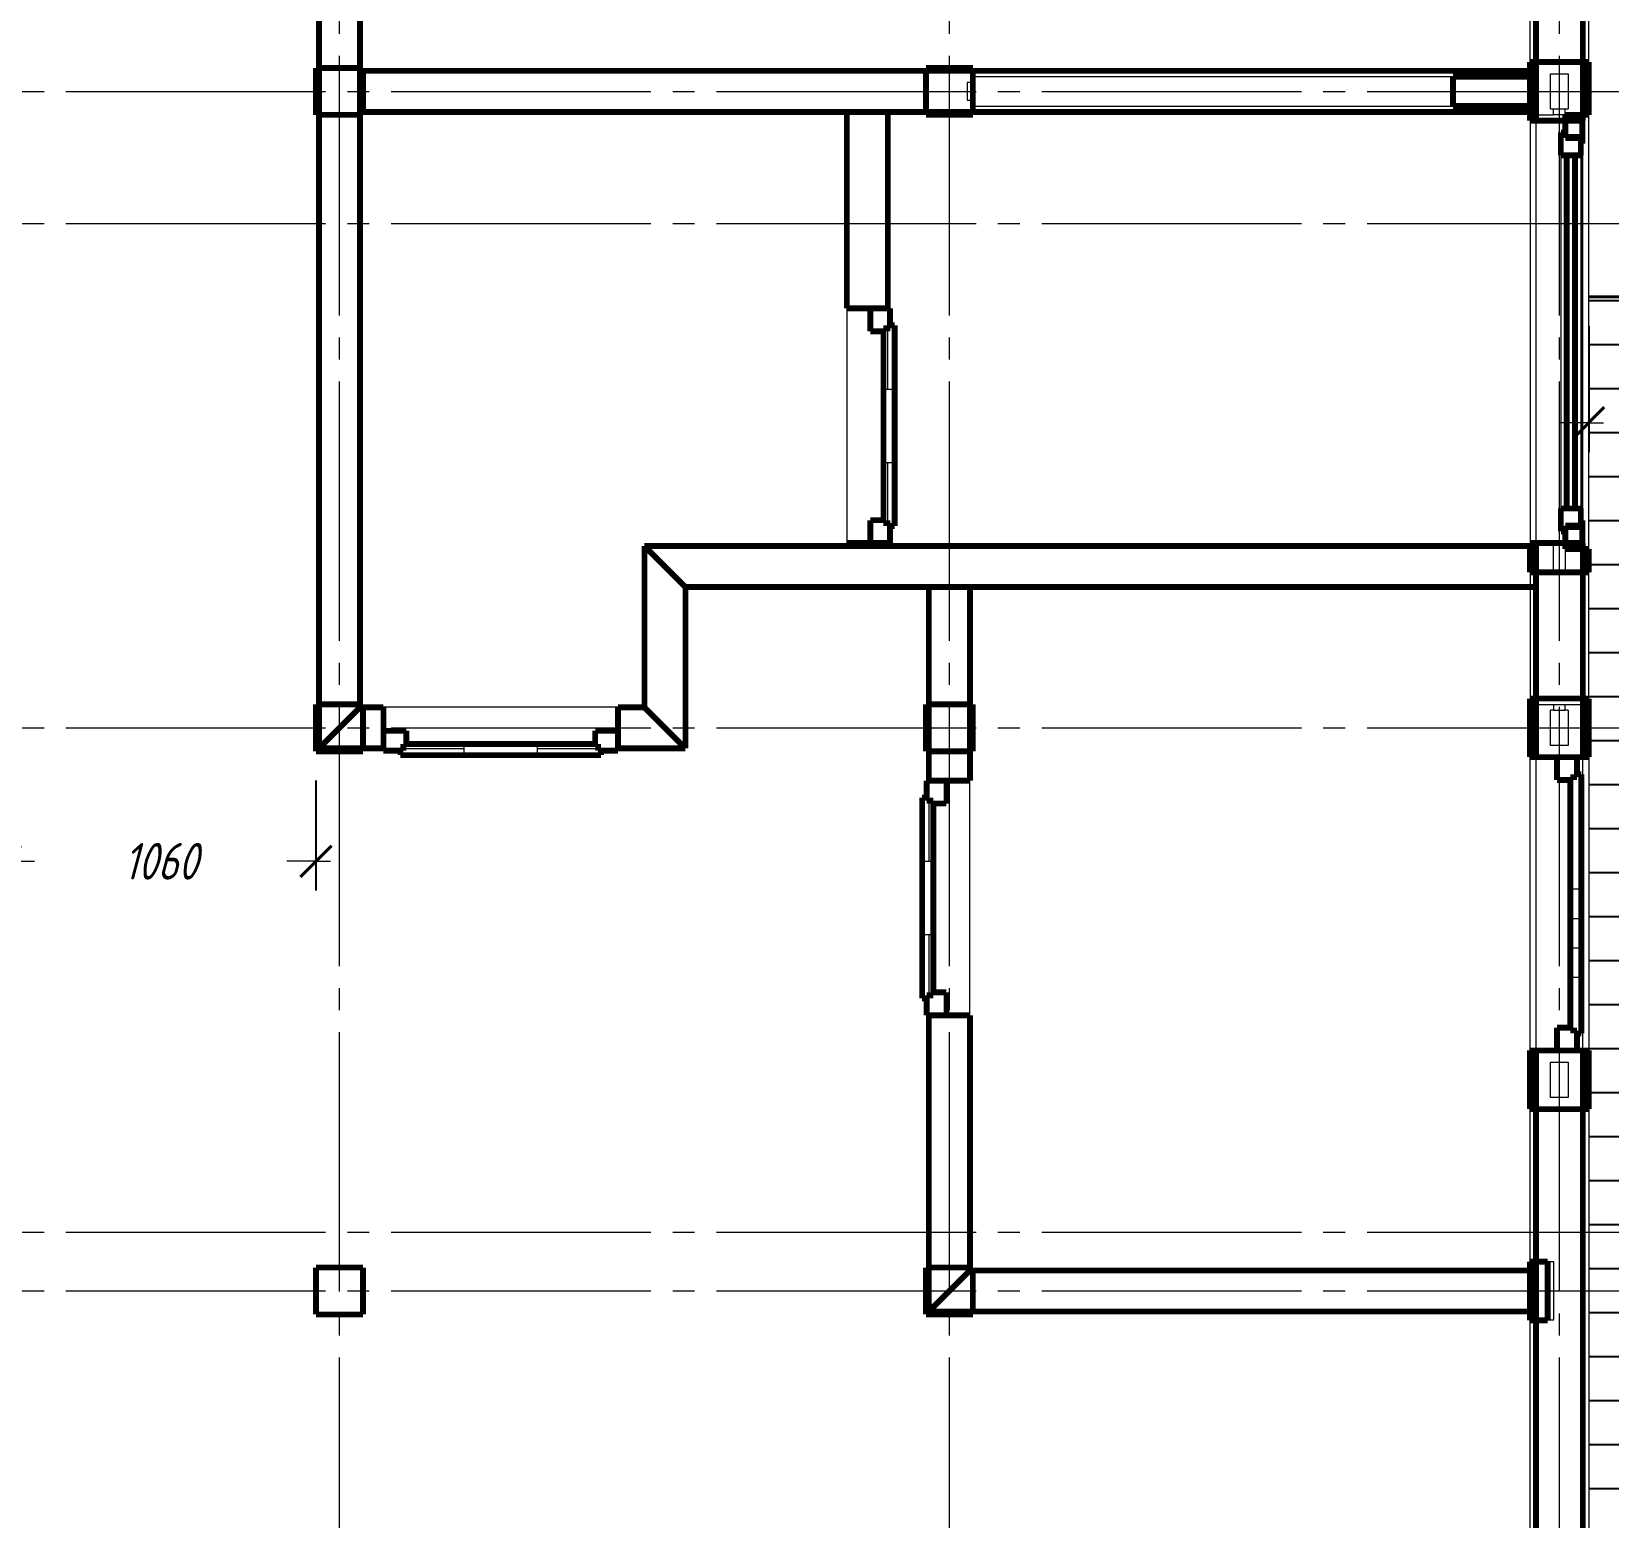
# Model space of a CAD drawing. Header units: millimetres. Extents: x 0 to 6720, y 0 to 297.
# Drawn here: x 1841.3 to 1948.9, y 109 to 210.3 of the extents above; entities that cross this region are included whole.
import ezdxf

# ---------------------------------------------------------------- set-up
doc = ezdxf.new("R2010")
doc.units = ezdxf.units.MM
for name, pattern in [('K5LT32768', [0]), ('K5LT_AXLED', [22.1875, 17.6875, -1.5, 1.5, -1.5]), ('K5LT_BASIC', [0]), ('K5LT_THIN', [0])]:
    doc.linetypes.add(name, pattern=pattern)
doc.layers.add('Системный слой', color=7, linetype='Continuous')
doc.styles.add('KDIMTEXTSTYLE', font='GOST_AU.SHX', dxfattribs={"width": 0.96, "oblique": 15, "height": 5})
doc.dimstyles.new('KDIMSTYLE (0.02)', dxfattribs={"dimtxt": 5, "dimasz": 1, "dimexe": 2, "dimexo": 0, "dimgap": 1, "dimtad": 1, "dimlfac": 50, "dimtxsty": 'KDIMTEXTSTYLE', "dimsah": 1, "dimcen": 0, "dimdle": 1, "dimadec": 0, "dimazin": 0, "dimtfac": 0.667, "dimtmove": 0, "dimatfit": 3, "dimfxl": 0, "dimtvp": 1, "dimtolj": 1, "dimtzin": 0, "dimarcsym": 0})

# ---------------------------------------------------------------- blocks, each defined once
blk = doc.blocks.new('U157')
at = {"layer": 'Системный слой', "color": 30, "linetype": 'K5LT_AXLED', "lineweight": 18}
for p, q in [((1754.907846990182, 124.4626225578945), (1945.507846990182, 124.4626225578945)), ((1945.507846990182, 124.4626225578945), (1985.507846990182, 124.4626225578945))]:
    blk.add_line(p, q, dxfattribs=at)
blk = doc.blocks.new('U158')
at = {"layer": 'Системный слой', "color": 30, "linetype": 'K5LT_AXLED', "lineweight": 18}
for p, q in [((1754.907846990182, 128.4626225578945), (1945.507846990182, 128.4626225578945)), ((1945.507846990182, 128.4626225578945), (1985.507846990182, 128.4626225578945))]:
    blk.add_line(p, q, dxfattribs=at)
blk = doc.blocks.new('U159')
at = {"layer": 'Системный слой', "color": 30, "linetype": 'K5LT_AXLED', "lineweight": 18}
for p, q in [((1754.907846990182, 162.8626225578945), (1945.507846990182, 162.8626225578945)), ((1945.507846990182, 162.8626225578945), (1985.507846990182, 162.8626225578945))]:
    blk.add_line(p, q, dxfattribs=at)
blk = doc.blocks.new('U160')
at = {"layer": 'Системный слой', "color": 30, "linetype": 'K5LT_AXLED', "lineweight": 18}
for p, q in [((1754.907846990182, 197.2626225578945), (1945.507846990182, 197.2626225578945)), ((1945.507846990182, 197.2626225578945), (1985.507846990182, 197.2626225578945))]:
    blk.add_line(p, q, dxfattribs=at)
blk = doc.blocks.new('U161')
at = {"layer": 'Системный слой', "color": 30, "linetype": 'K5LT_AXLED', "lineweight": 18}
for p, q in [((1754.907846990182, 206.2626225578945), (1945.507846990182, 206.2626225578945)), ((1945.507846990182, 206.2626225578945), (1985.507846990182, 206.2626225578945))]:
    blk.add_line(p, q, dxfattribs=at)
blk = doc.blocks.new('U166')
at = {"layer": 'Системный слой', "color": 30, "linetype": 'K5LT_AXLED', "lineweight": 18}
blk.add_line((1862.307846990182, 57.86262255789451), (1862.307846990182, 249.6626225578945), dxfattribs=at)
blk = doc.blocks.new('U167')
at = {"layer": 'Системный слой', "color": 30, "linetype": 'K5LT_AXLED', "lineweight": 18}
blk.add_line((1903.907846990182, 57.86262255789451), (1903.907846990182, 249.6626225578945), dxfattribs=at)
blk = doc.blocks.new('U168')
at = {"layer": 'Системный слой', "color": 30, "linetype": 'K5LT_AXLED', "lineweight": 18}
blk.add_line((1945.507846990182, 57.8626225578945), (1945.507846990182, 249.6626225578945), dxfattribs=at)
blk = doc.blocks.new('U154')
at = {"layer": 'Системный слой'}
for name in ['U166', 'U167', 'U168', 'U161', 'U160', 'U159', 'U158', 'U157']:
    blk.add_blockref(name, (0, 0), dxfattribs=at)
blk = doc.blocks.new('U205')
at = {"layer": 'Системный слой', "color": 7, "linetype": 'K5LT32768', "lineweight": 18}
for p, q in [((1943.507846990182, 208.2626225578944), (1943.507846990182, 247.6626225578944)), ((1947.507846990182, 208.2626225578944), (1947.507846990182, 247.6626225578944)), ((1905.507846990182, 206.8626225578944), (1905.107846990182, 206.8626225578944)), ((1905.107846990182, 206.8626225578944), (1905.107846990182, 205.6626225578944)), ((1938.254508931624, 207.2626225578944), (1905.507846990182, 207.2626225578944)), ((1944.907846990182, 205.0626225578944), (1944.907846990182, 207.4626225578944)), ((1944.907846990182, 207.4626225578944), (1946.107846990182, 207.4626225578944)), ((1946.107846990182, 207.4626225578944), (1946.107846990182, 205.0626225578944)), ((1905.107846990182, 205.6626225578944), (1905.507846990182, 205.6626225578944)), ((1905.507846990182, 205.2626225578944), (1938.254508931624, 205.2626225578944)), ((1943.507846990182, 204.6626225578944), (1943.907846990182, 204.6626225578944)), ((1943.907846990182, 204.6626225578944), (1945.107846990182, 204.6626225578944)), ((1944.907846990182, 205.0626225578944), (1945.107846990182, 205.0626225578944)), ((1945.107846990182, 204.6626225578944), (1945.107846990182, 205.0626225578944)), ((1945.107846990182, 205.0626225578944), (1945.907846990182, 205.0626225578944)), ((1945.907846990182, 204.6626225578944), (1945.107846990182, 204.6626225578944)), ((1945.907846990182, 204.6626225578944), (1945.907846990182, 205.0626225578944)), ((1945.907846990182, 205.0626225578944), (1946.107846990182, 205.0626225578944)), ((1947.507846990182, 192.2626225578944), (1947.507846990182, 204.6626225578944)), ((1943.507846990182, 204.2626225578944), (1943.507846990182, 175.4626225578944)), ((1943.907846990182, 204.2626225578944), (1943.907846990182, 175.4626225578944)), ((1945.907846990182, 203.3126225578944), (1946.967846990182, 203.3126225578944)), ((1946.967846990182, 203.3126225578944), (1946.967846990182, 203.0826225578944)), ((1947.107846990182, 175.4626225578944), (1947.107846990182, 204.2626225578944)), ((1947.067846990182, 177.0226225578944), (1947.067846990182, 202.7026225578944)), ((1945.607846990182, 201.9026225578944), (1945.607846990182, 177.8226225578944)), ((1946.967846990182, 201.9026225578944), (1946.967846990182, 177.8226225578944)), ((1896.907846990182, 191.4626225578944), (1896.907846990182, 175.4626225578944)), ((1899.707846990182, 190.1026225578944), (1899.707846990182, 191.4626225578944)), ((1947.507846990182, 175.0626225578944), (1947.507846990182, 192.2626225578944)), ((1899.707846990182, 185.9626225578944), (1899.707846990182, 190.1026225578944)), ((1899.407846990182, 185.9626225578944), (1899.307846990182, 185.9626225578944)), ((1899.307846990182, 180.9626225578944), (1899.307846990182, 185.9626225578944)), ((1899.407846990182, 185.9626225578944), (1899.707846990182, 185.9626225578944)), ((1899.707846990182, 185.9626225578944), (1900.167846990182, 185.9626225578944)), ((1900.267846990182, 185.9626225578944), (1900.167846990182, 185.9626225578944)), ((1900.267846990182, 180.9626225578944), (1900.267846990182, 185.9626225578944)), ((1899.407846990182, 180.9626225578944), (1899.307846990182, 180.9626225578944)), ((1899.407846990182, 180.9626225578944), (1899.707846990182, 180.9626225578944)), ((1899.707846990182, 180.9626225578944), (1900.167846990182, 180.9626225578944)), ((1899.707846990182, 176.8226225578944), (1899.707846990182, 180.9626225578944)), ((1900.267846990182, 180.9626225578944), (1900.167846990182, 180.9626225578944)), ((1899.707846990182, 175.4626225578944), (1899.707846990182, 176.8226225578944)), ((1945.907846990182, 176.4126225578944), (1946.967846990182, 176.4126225578944)), ((1946.967846990182, 176.4126225578944), (1946.967846990182, 176.6426225578944)), ((1945.107846990182, 173.4626225578944), (1945.107846990182, 175.4626225578944)), ((1945.907846990182, 175.0626225578944), (1945.907866990182, 173.4626225578944)), ((1943.507846990182, 173.4626225578944), (1943.507846990182, 172.4626225578944)), ((1947.507846990182, 164.8626225578944), (1947.507846990182, 173.4626225578944)), ((1943.507846990182, 172.4626225578944), (1943.507846990182, 164.8626225578944)), ((1881.307846990182, 164.2626225578944), (1865.307846990182, 164.2626225578944)), ((1943.507846990182, 164.4626225578944), (1943.907846990182, 164.4626225578944)), ((1943.907846990182, 164.4626225578944), (1945.107846990182, 164.4626225578944)), ((1944.907846990182, 161.6626225578944), (1944.907846990182, 164.0626225578944)), ((1945.107846990182, 164.0626225578944), (1944.907846990182, 164.0626225578944)), ((1945.107846990182, 164.4626225578944), (1945.107846990182, 164.0626225578944)), ((1945.107846990182, 164.4626225578944), (1945.907846990182, 164.4626225578944)), ((1945.107846990182, 164.0626225578944), (1945.907846990182, 164.0626225578944)), ((1945.907846990182, 164.0626225578944), (1945.907846990182, 164.4626225578944)), ((1945.907846990182, 164.4626225578944), (1947.107846990182, 164.4626225578944)), ((1946.107846990182, 164.0626225578944), (1945.907846990182, 164.0626225578944)), ((1946.107846990182, 164.0626225578944), (1946.107846990182, 161.6626225578944)), ((1947.107846990182, 164.4626225578944), (1947.507846990182, 164.4626225578944)), ((1865.307846990182, 161.4626225578944), (1866.667846990182, 161.4626225578944)), ((1866.667846990182, 161.4626225578944), (1870.807846990182, 161.4626225578944)), ((1870.807846990182, 161.8626225578944), (1870.807846990182, 161.7626225578944)), ((1875.807846990182, 161.8626225578944), (1870.807846990182, 161.8626225578944)), ((1870.807846990182, 161.4626225578944), (1870.807846990182, 161.7626225578944)), ((1870.807846990182, 161.0026225578944), (1870.807846990182, 161.4626225578944)), ((1875.807846990182, 161.8626225578944), (1875.807846990182, 161.7626225578944)), ((1875.807846990182, 161.4626225578944), (1875.807846990182, 161.7626225578944)), ((1875.807846990182, 161.0026225578944), (1875.807846990182, 161.4626225578944)), ((1875.807846990182, 161.4626225578944), (1879.947846990182, 161.4626225578944)), ((1879.947846990182, 161.4626225578944), (1881.307846990182, 161.4626225578944)), ((1946.107846990182, 161.6626225578944), (1944.907846990182, 161.6626225578944)), ((1870.807846990182, 161.0026225578944), (1870.807846990182, 160.9026225578944)), ((1875.807846990182, 160.9026225578944), (1870.807846990182, 160.9026225578944)), ((1875.807846990182, 161.0026225578944), (1875.807846990182, 160.9026225578944)), ((1943.507846990182, 140.8626225578944), (1943.507846990182, 160.8626225578944)), ((1943.907846990182, 160.8626225578944), (1943.907846990182, 140.8626225578944)), ((1947.107846990182, 151.8626225578944), (1947.107846990182, 160.8626225578944)), ((1947.507846990182, 160.8626225578944), (1947.507846990182, 140.8626225578944)), ((1902.507846990182, 159.2626225578944), (1902.507846990182, 157.9026225578944)), ((1905.307846990182, 143.2626225578944), (1905.307846990182, 159.2626225578944)), ((1902.507846990182, 157.9026225578944), (1902.507846990182, 153.7626225578944)), ((1902.047846990182, 153.7626225578944), (1901.947846990182, 153.7626225578944)), ((1901.947846990182, 148.7626225578944), (1901.947846990182, 153.7626225578944)), ((1902.047846990182, 153.7626225578944), (1902.507846990182, 153.7626225578944)), ((1902.507846990182, 153.7626225578944), (1902.807846990182, 153.7626225578944)), ((1902.907846990182, 153.7626225578944), (1902.807846990182, 153.7626225578944)), ((1902.907846990182, 148.7626225578944), (1902.907846990182, 153.7626225578944)), ((1946.147846990182, 151.8626225578944), (1946.247846990182, 151.8626225578944)), ((1946.147846990182, 151.8626225578944), (1946.147846990182, 149.8626225578944)), ((1947.007846990182, 151.8626225578944), (1946.247846990182, 151.8626225578944)), ((1947.007846990182, 151.8626225578944), (1947.107846990182, 151.8626225578944)), ((1947.107846990182, 151.8626225578944), (1947.107846990182, 149.8626225578944)), ((1946.147846990182, 149.8626225578944), (1946.247846990182, 149.8626225578944)), ((1946.247846990182, 149.8626225578944), (1947.007846990182, 149.8626225578944)), ((1947.007846990182, 149.8626225578944), (1947.107846990182, 149.8626225578944)), ((1947.107846990182, 147.8626225578944), (1947.107846990182, 149.8626225578944)), ((1902.047846990182, 148.7626225578944), (1901.947846990182, 148.7626225578944)), ((1902.047846990182, 148.7626225578944), (1902.507846990182, 148.7626225578944)), ((1902.507846990182, 148.7626225578944), (1902.807846990182, 148.7626225578944)), ((1902.507846990182, 148.7626225578944), (1902.507846990182, 144.6226225578944)), ((1902.907846990182, 148.7626225578944), (1902.807846990182, 148.7626225578944)), ((1946.147846990182, 147.8626225578944), (1946.247846990182, 147.8626225578944)), ((1946.147846990182, 147.8626225578944), (1946.147846990182, 145.8626225578944)), ((1946.247846990182, 147.8626225578944), (1947.007846990182, 147.8626225578944)), ((1947.007846990182, 147.8626225578944), (1947.107846990182, 147.8626225578944)), ((1947.107846990182, 147.8626225578944), (1947.107846990182, 145.8626225578944)), ((1946.147846990182, 145.8626225578944), (1946.247846990182, 145.8626225578944)), ((1946.247846990182, 145.8626225578944), (1947.007846990182, 145.8626225578944)), ((1947.007846990182, 145.8626225578944), (1947.107846990182, 145.8626225578944)), ((1947.107846990182, 140.8626225578944), (1947.107846990182, 145.8626225578944)), ((1902.507846990182, 144.6226225578944), (1902.507846990182, 143.2626225578944)), ((1944.907846990182, 140.0626225578944), (1946.107846990182, 140.0626225578944)), ((1944.907846990182, 137.6626225578944), (1944.907846990182, 140.0626225578944)), ((1946.107846990182, 140.0626225578944), (1946.107846990182, 137.6626225578944)), ((1946.107846990182, 137.6626225578944), (1944.907846990182, 137.6626225578944)), ((1943.507846990182, 126.4626225578944), (1943.507846990182, 136.8626225578944)), ((1947.507846990182, 136.8626225578944), (1947.507846990182, 86.86262255789443)), ((1944.707846990182, 126.4626225578944), (1945.107846990182, 126.4626225578944)), ((1945.107846990182, 126.4626225578944), (1945.107846990182, 122.4626225578944)), ((1943.507846990182, 86.86262255789443), (1943.507846990182, 122.4626225578944)), ((1945.107846990182, 122.4626225578944), (1944.707846990182, 122.4626225578944))]:
    blk.add_line(p, q, dxfattribs=at)
at = {"layer": 'Системный слой', "color": 5, "linetype": 'K5LT_BASIC', "lineweight": 40}
blk.add_line((1987.107846990182, 192.2626225578944), (1947.507846990182, 192.2626225578944), dxfattribs=at)
at = {"layer": 'Системный слой', "color": 5, "linetype": 'K5LT_BASIC', "const_width": 0.4}
for points in [[(1947.107846990182, 247.6626225578944), (1947.107846990182, 208.2626225578944)], [(1943.907846990182, 208.2626225578944), (1943.907846990182, 231.6626025578944)], [(1860.907846990182, 207.8626225578944), (1860.907846990182, 221.6626225578944)], [(1863.707846990182, 221.6626225578944), (1863.707846990182, 207.8626225578944)], [(1860.707846990182, 204.6626225578944), (1860.707846990182, 207.8626225578944)], [(1860.707846990182, 207.8626225578944), (1860.907846990182, 207.8626225578944)], [(1860.907846990182, 207.8626225578944), (1863.707846990182, 207.8626225578944)], [(1860.907846990182, 204.6626225578944), (1860.907846990182, 207.8626225578944)], [(1863.707846990182, 207.8626225578944), (1863.707846990182, 207.6626225578944)], [(1863.707846990182, 207.8626225578944), (1863.907846990182, 207.8626225578944)], [(1863.707846990182, 204.8626225578944), (1863.707846990182, 207.6626225578944)], [(1863.707846990182, 207.6626225578944), (1863.907846990182, 207.6626225578944)], [(1863.907846990182, 207.8626225578944), (1863.907846990182, 207.6626225578944)], [(1863.907846990182, 207.6626225578944), (1902.307846990182, 207.6626225578944)], [(1863.907846990182, 207.6626225578944), (1863.907846990182, 204.8626225578944)], [(1902.307846990182, 207.8626225578944), (1905.507846990182, 207.8626225578944)], [(1902.307846990182, 207.6626225578944), (1902.307846990182, 207.8626225578944)], [(1902.307846990182, 204.8626225578944), (1902.307846990182, 207.6626225578944)], [(1902.307846990182, 207.6626225578944), (1905.507846990182, 207.6626225578944)], [(1905.507846990182, 207.8626225578944), (1905.507846990182, 207.6626225578944)], [(1905.507846990182, 207.6626225578944), (1943.507846990182, 207.6626225578944)], [(1905.507846990182, 207.6626225578944), (1905.507846990182, 207.2626225578944)], [(1943.507846990182, 208.2626225578944), (1943.907846990182, 208.2626225578944)], [(1943.507846990182, 207.6626225578944), (1943.507846990182, 208.2626225578944)], [(1943.507846990182, 207.6626225578944), (1943.507846990182, 207.2626225578944)], [(1943.507846990182, 207.6626225578944), (1943.907846990182, 207.6626225578944)], [(1943.907846990182, 208.2626225578944), (1947.107846990182, 208.2626225578944)], [(1943.907846990182, 207.6626225578944), (1943.907846990182, 208.2626225578944)], [(1943.907846990182, 207.6626225578944), (1943.907846990182, 204.8626225578944)], [(1947.107846990182, 208.2626225578944), (1947.107846990182, 204.6626225578944)], [(1947.107846990182, 208.2626225578944), (1947.507846990182, 208.2626225578944)], [(1947.507846990182, 208.2626225578944), (1947.507846990182, 204.6626225578944)], [(1905.507846990182, 207.2626225578944), (1905.507846990182, 206.8626225578944)], [(1905.507846990182, 206.8626225578944), (1905.507846990182, 205.6626225578944)], [(1938.254508931624, 205.2626225578944), (1938.254508931624, 207.2626225578944)], [(1938.254508931624, 207.2626225578944), (1943.507846990182, 207.2626225578944)], [(1943.507846990182, 207.2626225578944), (1943.507846990182, 205.2626225578944)], [(1905.507846990182, 205.6626225578944), (1905.507846990182, 205.2626225578944)], [(1905.507846990182, 205.2626225578944), (1905.507846990182, 204.8626225578944)], [(1943.507846990182, 205.2626225578944), (1938.254508931624, 205.2626225578944)], [(1943.507846990182, 205.2626225578944), (1943.507846990182, 204.8626225578944)], [(1860.907846990182, 204.6626225578944), (1860.707846990182, 204.6626225578944)], [(1860.907846990182, 164.4626225578944), (1860.907846990182, 204.6626225578944)], [(1863.707846990182, 204.6626225578944), (1860.907846990182, 204.6626225578944)], [(1863.907846990182, 204.8626225578944), (1863.707846990182, 204.8626225578944)], [(1863.707846990182, 204.8626225578944), (1863.707846990182, 204.6626225578944)], [(1863.907846990182, 204.6626225578944), (1863.707846990182, 204.6626225578944)], [(1863.707846990182, 204.6626225578944), (1863.707846990182, 164.4626225578944)], [(1863.907846990182, 204.8626225578944), (1863.907846990182, 204.6626225578944)], [(1896.907846990182, 204.8626225578944), (1863.907846990182, 204.8626225578944)], [(1896.907846990182, 204.8626225578944), (1899.707846990182, 204.8626225578944)], [(1896.907846990182, 191.4626225578944), (1896.907846990182, 204.8626225578944)], [(1899.707846990182, 204.8626225578944), (1899.707846990182, 191.4626225578944)], [(1902.307846990182, 204.8626225578944), (1899.707846990182, 204.8626225578944)], [(1902.307846990182, 204.6626225578944), (1902.307846990182, 204.8626225578944)], [(1905.507846990182, 204.8626225578944), (1902.307846990182, 204.8626225578944)], [(1905.507846990182, 204.6626225578944), (1902.307846990182, 204.6626225578944)], [(1905.507846990182, 204.8626225578944), (1905.507846990182, 204.6626225578944)], [(1943.507846990182, 204.8626225578944), (1905.507846990182, 204.8626225578944)], [(1943.507846990182, 204.6626225578944), (1943.507846990182, 204.8626225578944)], [(1943.907846990182, 204.8626225578944), (1943.507846990182, 204.8626225578944)], [(1943.507846990182, 204.2626225578944), (1943.507846990182, 204.6626225578944)], [(1943.907846990182, 204.2626225578944), (1943.507846990182, 204.2626225578944)], [(1943.907846990182, 204.6626225578944), (1943.907846990182, 204.8626225578944)], [(1943.907846990182, 204.2626225578944), (1943.907846990182, 204.6626225578944)], [(1945.907846990182, 204.2626225578944), (1943.907846990182, 204.2626225578944)], [(1945.907846990182, 204.6626225578944), (1945.907846990182, 204.2626225578944)], [(1947.107846990182, 204.6626225578944), (1945.907846990182, 204.6626225578944)], [(1945.907846990182, 204.2626225578944), (1947.067846990182, 204.2626225578944)], [(1945.907846990182, 204.2626225578944), (1945.907846990182, 203.4626225578944)], [(1947.067846990182, 204.2626225578944), (1947.067846990182, 202.7026225578944)], [(1947.107846990182, 204.2626225578944), (1947.067846990182, 204.2626225578944)], [(1947.107846990182, 204.6626225578944), (1947.107846990182, 204.2626225578944)], [(1947.507846990182, 204.6626225578944), (1947.107846990182, 204.6626225578944)], [(1945.607846990182, 201.9026225578944), (1945.607846990182, 203.4626225578944)], [(1945.607846990182, 203.4626225578944), (1945.907846990182, 203.4626225578944)], [(1945.907846990182, 203.3126225578944), (1945.907846990182, 203.4626225578944)], [(1945.907846990182, 203.3126225578944), (1945.907846990182, 203.0826225578944)], [(1946.967846990182, 203.0826225578944), (1945.907846990182, 203.0826225578944)], [(1946.967846990182, 202.7026225578944), (1946.967846990182, 203.0826225578944)], [(1947.067846990182, 202.7026225578944), (1946.967846990182, 202.7026225578944)], [(1946.967846990182, 202.7026225578944), (1946.967846990182, 201.9026225578944)], [(1946.007846990182, 201.9026225578944), (1945.607846990182, 201.9026225578944)], [(1946.007846990182, 177.8226225578944), (1946.007846990182, 201.9026225578944)], [(1946.007846990182, 201.9026225578944), (1946.567846990182, 201.9026225578944)], [(1946.567846990182, 201.9026225578944), (1946.567846990182, 177.8226225578944)], [(1946.967846990182, 201.9026225578944), (1946.567846990182, 201.9026225578944)], [(1898.507846990182, 191.4626225578944), (1896.907846990182, 191.4626225578944)], [(1898.507846990182, 189.9026225578944), (1898.507846990182, 191.4626225578944)], [(1899.707846990182, 191.4626225578944), (1898.507846990182, 191.4626225578944)], [(1899.707846990182, 191.4626225578944), (1899.867846990182, 191.4626225578944)], [(1899.867846990182, 191.4626225578944), (1899.867846990182, 190.3026225578944)], [(1899.867846990182, 190.1026225578944), (1899.867846990182, 190.3026225578944)], [(1899.867846990182, 190.3026225578944), (1900.167846990182, 190.3026225578944)], [(1900.167846990182, 185.9626225578944), (1900.167846990182, 190.3026225578944)], [(1899.407846990182, 189.9026225578944), (1898.507846990182, 189.9026225578944)], [(1899.407846990182, 190.1026225578944), (1899.407846990182, 189.9026225578944)], [(1899.707846990182, 190.1026225578944), (1899.407846990182, 190.1026225578944)], [(1899.407846990182, 189.9026225578944), (1899.407846990182, 185.9626225578944)], [(1899.867846990182, 190.1026225578944), (1899.707846990182, 190.1026225578944)], [(1899.407846990182, 180.9626225578944), (1899.407846990182, 185.9626225578944)], [(1900.167846990182, 185.9626225578944), (1900.167846990182, 180.9626225578944)], [(1899.407846990182, 180.9626225578944), (1899.407846990182, 177.0226225578944)], [(1900.167846990182, 176.6226225578944), (1900.167846990182, 180.9626225578944)], [(1945.607846990182, 176.2626225578944), (1945.607846990182, 177.8226225578944)], [(1945.607846990182, 177.8226225578944), (1946.007846990182, 177.8226225578944)], [(1946.567846990182, 177.8226225578944), (1946.007846990182, 177.8226225578944)], [(1946.567846990182, 177.8226225578944), (1946.967846990182, 177.8226225578944)], [(1946.967846990182, 177.8226225578944), (1946.967846990182, 177.0226225578944)], [(1898.507846990182, 177.0226225578944), (1899.407846990182, 177.0226225578944)], [(1898.507846990182, 175.4626225578944), (1898.507846990182, 177.0226225578944)], [(1899.407846990182, 177.0226225578944), (1899.407846990182, 176.8226225578944)], [(1899.407846990182, 176.8226225578944), (1899.707846990182, 176.8226225578944)], [(1899.707846990182, 176.8226225578944), (1899.867846990182, 176.8226225578944)], [(1899.867846990182, 176.6226225578944), (1899.867846990182, 176.8226225578944)], [(1900.167846990182, 176.6226225578944), (1899.867846990182, 176.6226225578944)], [(1899.867846990182, 176.6226225578944), (1899.867846990182, 175.4626225578944)], [(1945.907846990182, 176.2626225578944), (1945.607846990182, 176.2626225578944)], [(1945.907846990182, 176.6426225578944), (1946.967846990182, 176.6426225578944)], [(1945.907846990182, 176.6426225578944), (1945.907846990182, 176.4126225578944)], [(1945.907846990182, 176.2626225578944), (1945.907846990182, 176.4126225578944)], [(1945.907846990182, 175.4626225578944), (1945.907846990182, 176.2626225578944)], [(1946.967846990182, 177.0226225578944), (1947.067846990182, 177.0226225578944)], [(1946.967846990182, 177.0226225578944), (1946.967846990182, 176.6426225578944)], [(1947.067846990182, 177.0226225578944), (1947.067846990182, 175.4626225578944)], [(1885.907846990182, 172.4626225578944), (1883.107846990182, 175.2626225578944)], [(1883.107846990182, 164.2626225578944), (1883.107846990182, 175.2626225578944)], [(1883.107846990182, 175.2626225578944), (1896.907846990182, 175.2626225578944)], [(1896.907846990182, 175.2626225578944), (1896.907846990182, 175.4626225578944)], [(1896.907846990182, 175.4626225578944), (1898.507846990182, 175.4626225578944)], [(1899.707846990182, 175.2626225578944), (1896.907846990182, 175.2626225578944)], [(1898.507846990182, 175.4626225578944), (1899.707846990182, 175.4626225578944)], [(1899.707846990182, 175.4626225578944), (1899.707846990182, 175.2626225578944)], [(1899.867846990182, 175.4626225578944), (1899.707846990182, 175.4626225578944)], [(1899.707846990182, 175.2626225578944), (1943.507846990182, 175.2626225578944)], [(1943.507846990182, 175.2626225578944), (1943.507846990182, 175.4626225578944)], [(1943.507846990182, 175.4626225578944), (1943.907846990182, 175.4626225578944)], [(1943.507846990182, 173.4626225578944), (1943.507846990182, 175.2626225578944)], [(1943.507846990182, 175.2626225578944), (1943.907846990182, 175.2626225578944)], [(1943.907846990182, 175.4626225578944), (1945.107846990182, 175.4626225578944)], [(1943.907846990182, 175.2626225578944), (1943.907846990182, 175.4626225578944)], [(1943.907846990182, 175.2626225578944), (1943.907846990182, 173.4626225578944)], [(1945.107846990182, 175.4626225578944), (1945.907846990182, 175.4626225578944)], [(1945.907846990182, 175.4626225578944), (1947.067846990182, 175.4626225578944)], [(1945.907846990182, 175.4626225578944), (1945.907846990182, 175.0626225578944)], [(1947.067846990182, 175.4626225578944), (1947.107846990182, 175.4626225578944)], [(1947.107846990182, 175.4626225578944), (1947.107846990182, 175.0626225578944)], [(1945.907846990182, 175.0626225578944), (1947.107846990182, 175.0626225578944)], [(1947.107846990182, 175.0626225578944), (1947.507846990182, 175.0626225578944)], [(1947.107846990182, 175.0626225578944), (1947.107846990182, 173.4626225578944)], [(1947.507846990182, 175.0626225578944), (1947.507846990182, 173.4626225578944)], [(1943.907846990182, 173.4626225578944), (1943.507846990182, 173.4626225578944)], [(1943.907846990182, 173.4626225578944), (1943.907846990182, 172.4626225578944)], [(1945.107846990182, 173.4626225578944), (1943.907846990182, 173.4626225578944)], [(1945.907866990182, 173.4626225578944), (1945.107846990182, 173.4626225578944)], [(1947.107846990182, 173.4626225578944), (1945.907866990182, 173.4626225578944)], [(1947.507846990182, 173.4626225578944), (1947.107846990182, 173.4626225578944)], [(1947.107846990182, 173.4626225578944), (1947.107846990182, 164.8626225578944)], [(1885.907846990182, 172.4626225578944), (1885.907846990182, 161.4626225578944)], [(1902.507846990182, 172.4626225578944), (1885.907846990182, 172.4626225578944)], [(1902.507846990182, 172.4626225578944), (1905.307846990182, 172.4626225578944)], [(1902.507846990182, 164.4626225578944), (1902.507846990182, 172.4626225578944)], [(1943.507846990182, 172.4626225578944), (1905.307846990182, 172.4626225578944)], [(1905.307846990182, 172.4626225578944), (1905.307846990182, 164.4626225578944)], [(1943.907846990182, 172.4626225578944), (1943.507846990182, 172.4626225578944)], [(1943.907846990182, 164.8626225578944), (1943.907846990182, 172.4626225578944)], [(1860.707846990182, 161.2626225578944), (1860.707846990182, 164.4626225578944)], [(1860.707846990182, 164.4626225578944), (1860.907846990182, 164.4626225578944)], [(1860.907846990182, 161.4626225578944), (1860.907846990182, 164.4626225578944)], [(1860.907846990182, 164.4626225578944), (1863.707846990182, 164.4626225578944)], [(1863.707846990182, 164.4626225578944), (1863.707846990182, 164.2626225578944)], [(1863.707846990182, 164.4626225578944), (1863.907846990182, 164.4626225578944)], [(1863.907846990182, 164.4626225578944), (1863.907846990182, 164.2626225578944)], [(1902.307846990182, 161.2626225578944), (1902.307846990182, 164.4626225578944)], [(1902.307846990182, 164.4626225578944), (1902.507846990182, 164.4626225578944)], [(1902.507846990182, 161.2626225578944), (1902.507846990182, 164.4626225578944)], [(1902.507846990182, 164.4626225578944), (1905.307846990182, 164.4626225578944)], [(1905.307846990182, 164.4626225578944), (1905.507846990182, 164.4626225578944)], [(1905.307846990182, 164.4626225578944), (1905.307846990182, 161.2626225578944)], [(1905.507846990182, 164.4626225578944), (1905.507846990182, 161.2626225578944)], [(1943.507846990182, 164.8626225578944), (1943.507846990182, 164.4626225578944)], [(1943.507846990182, 164.8626225578944), (1943.907846990182, 164.8626225578944)], [(1943.507846990182, 160.8626225578944), (1943.507846990182, 164.4626225578944)], [(1943.907846990182, 164.4626225578944), (1943.907846990182, 164.8626225578944)], [(1943.907846990182, 164.8626225578944), (1947.107846990182, 164.8626225578944)], [(1943.907846990182, 160.8626225578944), (1943.907846990182, 164.4626225578944)], [(1947.107846990182, 164.8626225578944), (1947.107846990182, 164.4626225578944)], [(1947.107846990182, 164.8626225578944), (1947.507846990182, 164.8626225578944)], [(1947.107846990182, 164.4626225578944), (1947.107846990182, 160.8626225578944)], [(1947.507846990182, 164.4626225578944), (1947.507846990182, 164.8626225578944)], [(1947.507846990182, 164.4626225578944), (1947.507846990182, 160.8626225578944)], [(1863.707846990182, 164.2626225578944), (1860.907846990182, 161.4626225578944)], [(1863.707846990182, 164.2626225578944), (1863.907846990182, 164.2626225578944)], [(1863.907846990182, 164.2626225578944), (1865.307846990182, 164.2626225578944)], [(1863.907846990182, 164.2626225578944), (1863.907846990182, 161.4626225578944)], [(1865.307846990182, 164.2626225578944), (1865.307846990182, 162.6626225578944)], [(1881.307846990182, 164.2626225578944), (1883.107846990182, 164.2626225578944)], [(1881.307846990182, 162.6626225578944), (1881.307846990182, 164.2626225578944)], [(1885.907846990182, 161.4626225578944), (1883.107846990182, 164.2626225578944)], [(1865.307846990182, 162.6626225578944), (1866.867846990182, 162.6626225578944)], [(1865.307846990182, 162.6626225578944), (1865.307846990182, 161.4626225578944)], [(1866.867846990182, 162.6626225578944), (1866.867846990182, 161.7626225578944)], [(1879.747846990182, 161.7626225578944), (1879.747846990182, 162.6626225578944)], [(1879.747846990182, 162.6626225578944), (1881.307846990182, 162.6626225578944)], [(1881.307846990182, 161.4626225578944), (1881.307846990182, 162.6626225578944)], [(1863.907846990182, 161.2626225578944), (1860.707846990182, 161.2626225578944)], [(1863.907846990182, 161.4626225578944), (1860.907846990182, 161.4626225578944)], [(1865.307846990182, 161.4626225578944), (1863.907846990182, 161.4626225578944)], [(1863.907846990182, 161.4626225578944), (1863.907846990182, 161.2626225578944)], [(1865.307846990182, 161.3026225578944), (1865.307846990182, 161.4626225578944)], [(1866.467846990182, 161.3026225578944), (1865.307846990182, 161.3026225578944)], [(1866.467846990182, 161.3026225578944), (1866.667846990182, 161.3026225578944)], [(1866.467846990182, 161.0026225578944), (1866.467846990182, 161.3026225578944)], [(1866.867846990182, 161.7626225578944), (1866.667846990182, 161.7626225578944)], [(1866.667846990182, 161.7626225578944), (1866.667846990182, 161.4626225578944)], [(1866.667846990182, 161.4626225578944), (1866.667846990182, 161.3026225578944)], [(1870.807846990182, 161.7626225578944), (1866.867846990182, 161.7626225578944)], [(1870.807846990182, 161.7626225578944), (1875.807846990182, 161.7626225578944)], [(1879.747846990182, 161.7626225578944), (1875.807846990182, 161.7626225578944)], [(1879.947846990182, 161.7626225578944), (1879.747846990182, 161.7626225578944)], [(1879.947846990182, 161.4626225578944), (1879.947846990182, 161.7626225578944)], [(1879.947846990182, 161.3026225578944), (1879.947846990182, 161.4626225578944)], [(1879.947846990182, 161.3026225578944), (1880.147846990182, 161.3026225578944)], [(1880.147846990182, 161.3026225578944), (1880.147846990182, 161.0026225578944)], [(1881.307846990182, 161.3026225578944), (1880.147846990182, 161.3026225578944)], [(1885.907846990182, 161.4626225578944), (1881.307846990182, 161.4626225578944)], [(1881.307846990182, 161.4626225578944), (1881.307846990182, 161.3026225578944)], [(1902.507846990182, 161.2626225578944), (1902.307846990182, 161.2626225578944)], [(1902.507846990182, 159.2626225578944), (1902.507846990182, 161.2626225578944)], [(1905.307846990182, 161.2626225578944), (1902.507846990182, 161.2626225578944)], [(1905.307846990182, 161.2626225578944), (1905.307846990182, 159.2626225578944)], [(1905.507846990182, 161.2626225578944), (1905.307846990182, 161.2626225578944)], [(1866.467846990182, 161.0026225578944), (1870.807846990182, 161.0026225578944)], [(1875.807846990182, 161.0026225578944), (1870.807846990182, 161.0026225578944)], [(1875.807846990182, 161.0026225578944), (1880.147846990182, 161.0026225578944)], [(1943.907846990182, 160.8626225578944), (1943.507846990182, 160.8626225578944)], [(1945.347846990182, 160.8626225578944), (1943.907846990182, 160.8626225578944)], [(1945.347846990182, 160.8626225578944), (1946.707846990182, 160.8626225578944)], [(1945.347846990182, 159.3026225578944), (1945.347846990182, 160.8626225578944)], [(1946.707846990182, 160.8626225578944), (1946.707846990182, 159.7026225578944)], [(1947.107846990182, 160.8626225578944), (1946.707846990182, 160.8626225578944)], [(1947.507846990182, 160.8626225578944), (1947.107846990182, 160.8626225578944)], [(1902.347846990182, 159.2626225578944), (1902.507846990182, 159.2626225578944)], [(1902.347846990182, 158.1026225578944), (1902.347846990182, 159.2626225578944)], [(1903.707846990182, 159.2626225578944), (1902.507846990182, 159.2626225578944)], [(1903.707846990182, 159.2626225578944), (1903.707846990182, 157.7026225578944)], [(1905.307846990182, 159.2626225578944), (1903.707846990182, 159.2626225578944)], [(1946.247846990182, 159.3026225578944), (1945.347846990182, 159.3026225578944)], [(1946.707846990182, 159.5026225578944), (1946.247846990182, 159.5026225578944)], [(1946.247846990182, 159.5026225578944), (1946.247846990182, 159.3026225578944)], [(1946.247846990182, 159.3026225578944), (1946.247846990182, 151.8626225578944)], [(1946.707846990182, 159.5026225578944), (1946.707846990182, 159.7026225578944)], [(1946.707846990182, 159.7026225578944), (1947.007846990182, 159.7026225578944)], [(1947.007846990182, 151.8626225578944), (1947.007846990182, 159.7026225578944)], [(1902.047846990182, 158.1026225578944), (1902.347846990182, 158.1026225578944)], [(1902.047846990182, 158.1026225578944), (1902.047846990182, 153.7626225578944)], [(1902.347846990182, 158.1026225578944), (1902.347846990182, 157.9026225578944)], [(1902.507846990182, 157.9026225578944), (1902.347846990182, 157.9026225578944)], [(1902.807846990182, 157.9026225578944), (1902.507846990182, 157.9026225578944)], [(1902.807846990182, 157.7026225578944), (1902.807846990182, 157.9026225578944)], [(1903.707846990182, 157.7026225578944), (1902.807846990182, 157.7026225578944)], [(1902.807846990182, 153.7626225578944), (1902.807846990182, 157.7026225578944)], [(1902.047846990182, 148.7626225578944), (1902.047846990182, 153.7626225578944)], [(1902.807846990182, 153.7626225578944), (1902.807846990182, 148.7626225578944)], [(1946.247846990182, 149.8626225578944), (1946.247846990182, 151.8626225578944)], [(1947.007846990182, 151.8626225578944), (1947.007846990182, 149.8626225578944)], [(1946.247846990182, 149.8626225578944), (1946.247846990182, 147.8626225578944)], [(1947.007846990182, 147.8626225578944), (1947.007846990182, 149.8626225578944)], [(1902.047846990182, 148.7626225578944), (1902.047846990182, 144.4226225578944)], [(1902.807846990182, 144.8226225578944), (1902.807846990182, 148.7626225578944)], [(1946.247846990182, 145.8626225578944), (1946.247846990182, 147.8626225578944)], [(1947.007846990182, 147.8626225578944), (1947.007846990182, 145.8626225578944)], [(1946.247846990182, 145.8626225578944), (1946.247846990182, 142.4226225578944)], [(1947.007846990182, 142.0226225578944), (1947.007846990182, 145.8626225578944)], [(1902.347846990182, 144.4226225578944), (1902.047846990182, 144.4226225578944)], [(1902.347846990182, 144.6226225578944), (1902.347846990182, 144.4226225578944)], [(1902.347846990182, 144.6226225578944), (1902.507846990182, 144.6226225578944)], [(1902.347846990182, 143.2626225578944), (1902.347846990182, 144.4226225578944)], [(1902.507846990182, 144.6226225578944), (1902.807846990182, 144.6226225578944)], [(1902.807846990182, 144.6226225578944), (1902.807846990182, 144.8226225578944)], [(1902.807846990182, 144.8226225578944), (1903.707846990182, 144.8226225578944)], [(1903.707846990182, 144.8226225578944), (1903.707846990182, 143.2626225578944)], [(1902.507846990182, 143.2626225578944), (1902.347846990182, 143.2626225578944)], [(1902.507846990182, 143.2626225578944), (1903.707846990182, 143.2626225578944)], [(1902.507846990182, 126.0626225578944), (1902.507846990182, 143.2626225578944)], [(1903.707846990182, 143.2626225578944), (1905.307846990182, 143.2626225578944)], [(1905.307846990182, 143.2626225578944), (1905.307846990182, 126.0626225578944)], [(1945.347846990182, 142.4226225578944), (1946.247846990182, 142.4226225578944)], [(1945.347846990182, 140.8626225578944), (1945.347846990182, 142.4226225578944)], [(1946.247846990182, 142.4226225578944), (1946.247846990182, 142.2226225578944)], [(1946.247846990182, 142.2226225578944), (1946.707846990182, 142.2226225578944)], [(1946.707846990182, 142.0226225578944), (1946.707846990182, 142.2226225578944)], [(1947.007846990182, 142.0226225578944), (1946.707846990182, 142.0226225578944)], [(1946.707846990182, 142.0226225578944), (1946.707846990182, 140.8626225578944)], [(1943.507846990182, 136.8626225578944), (1943.507846990182, 140.8626225578944)], [(1943.507846990182, 140.8626225578944), (1943.907846990182, 140.8626225578944)], [(1943.907846990182, 140.8626225578944), (1945.347846990182, 140.8626225578944)], [(1943.907846990182, 136.8626225578944), (1943.907846990182, 140.8626225578944)], [(1946.707846990182, 140.8626225578944), (1945.347846990182, 140.8626225578944)], [(1946.707846990182, 140.8626225578944), (1947.107846990182, 140.8626225578944)], [(1947.107846990182, 140.8626225578944), (1947.107846990182, 136.8626225578944)], [(1947.107846990182, 140.8626225578944), (1947.507846990182, 140.8626225578944)], [(1947.507846990182, 140.8626225578944), (1947.507846990182, 136.8626225578944)], [(1943.907846990182, 136.8626225578944), (1943.507846990182, 136.8626225578944)], [(1947.107846990182, 136.8626225578944), (1943.907846990182, 136.8626225578944)], [(1943.907846990182, 126.4626225578944), (1943.907846990182, 136.8626225578944)], [(1947.507846990182, 136.8626225578944), (1947.107846990182, 136.8626225578944)], [(1947.107846990182, 136.8626225578944), (1947.107846990182, 86.86262255789443)], [(1860.707846990182, 122.8626225578944), (1860.707846990182, 126.0626225578944)], [(1860.707846990182, 126.0626225578944), (1863.907846990182, 126.0626225578944)], [(1863.907846990182, 126.0626225578944), (1863.907846990182, 122.8626225578944)], [(1902.307846990182, 122.8626225578944), (1902.307846990182, 126.0626225578944)], [(1902.307846990182, 126.0626225578944), (1902.507846990182, 126.0626225578944)], [(1902.507846990182, 123.0626225578944), (1902.507846990182, 126.0626225578944)], [(1902.507846990182, 126.0626225578944), (1905.307846990182, 126.0626225578944)], [(1902.507846990182, 123.0626225578944), (1905.307846990182, 125.8626225578944)], [(1905.307846990182, 126.0626225578944), (1905.307846990182, 125.8626225578944)], [(1905.307846990182, 126.0626225578944), (1905.507846990182, 126.0626225578944)], [(1905.307846990182, 125.8626225578944), (1905.507846990182, 125.8626225578944)], [(1905.507846990182, 126.0626225578944), (1905.507846990182, 125.8626225578944)], [(1905.507846990182, 125.8626225578944), (1943.507846990182, 125.8626225578944)], [(1905.507846990182, 125.8626225578944), (1905.507846990182, 123.0626225578944)], [(1943.507846990182, 126.4626225578944), (1943.907846990182, 126.4626225578944)], [(1943.507846990182, 125.8626225578944), (1943.507846990182, 126.4626225578944)], [(1943.507846990182, 125.8626225578944), (1943.507846990182, 123.0626225578944)], [(1943.507846990182, 125.8626225578944), (1943.907846990182, 125.8626225578944)], [(1943.907846990182, 126.4626225578944), (1944.707846990182, 126.4626225578944)], [(1943.907846990182, 125.8626225578944), (1943.907846990182, 126.4626225578944)], [(1943.907846990182, 125.8626225578944), (1943.907846990182, 123.0626225578944)], [(1944.707846990182, 126.4626225578944), (1944.707846990182, 122.4626225578944)], [(1863.907846990182, 122.8626225578944), (1860.707846990182, 122.8626225578944)], [(1905.507846990182, 122.8626225578944), (1902.307846990182, 122.8626225578944)], [(1905.507846990182, 123.0626225578944), (1902.507846990182, 123.0626225578944)], [(1905.507846990182, 123.0626225578944), (1905.507846990182, 122.8626225578944)], [(1943.507846990182, 123.0626225578944), (1905.507846990182, 123.0626225578944)], [(1943.907846990182, 123.0626225578944), (1943.507846990182, 123.0626225578944)], [(1943.507846990182, 122.4626225578944), (1943.507846990182, 123.0626225578944)], [(1943.907846990182, 122.4626225578944), (1943.507846990182, 122.4626225578944)], [(1943.907846990182, 122.4626225578944), (1943.907846990182, 123.0626225578944)], [(1944.707846990182, 122.4626225578944), (1943.907846990182, 122.4626225578944)], [(1943.907846990182, 102.8626225578944), (1943.907846990182, 122.4626225578944)]]:
    blk.add_lwpolyline(points, dxfattribs=at)
blk = doc.blocks.new('KDIMARROW_03')
at = {"layer": 'Системный слой', "color": 0, "linetype": 'K5LT_BASIC', "lineweight": 40}
blk.add_line((-1.060500025749207, -1.060500025749206), (1.060500025749207, 1.060500025749206), dxfattribs=at)
at = {"layer": 'Системный слой', "color": 0, "linetype": 'K5LT_THIN', "lineweight": 18}
for q in [(-1, 0), (2, -2.449293598294706e-16)]:
    blk.add_line((0, 0), q, dxfattribs=at)

msp = doc.modelspace()

# ---------------------------------------------------------------- hatches: boundary and pattern name
at = {"layer": 'Системный слой'}
h = msp.add_hatch(dxfattribs=at)
h.set_pattern_fill('', color=9, style=0, pattern_type=0)
h.set_pattern_definition([(0, (0, 0), (0, 3), [])])
h.paths.add_polyline_path([(1781.107846990182, 55.86262255789443), (1777.107846990182, 55.86262255789443), (1777.107846990182, 59.06262255789443), (1777.107846990182, 59.86262255789443), (1777.107846990182, 82.86262255789443), (1775.907846990182, 82.86262255789443), (1775.107846990182, 82.86262255789443), (1775.107846990182, 83.06262255789443), (1756.907846990182, 83.06262255789443), (1756.907846990182, 82.86262255789443), (1752.907846990182, 82.86262255789443), (1752.907846990182, 86.86262255789443), (1752.907846990182, 87.06262255789443), (1737.907846990182, 87.06262255789443), (1737.907846990182, 16.26262255789443), (1987.107846990182, 16.26262255789443), (1987.107846990182, 192.2626225578944), (1947.507846990182, 192.2626225578944), (1947.507846990182, 175.0626225578944), (1947.507846990182, 173.4626225578944), (1947.507846990182, 164.8626225578944), (1947.507846990182, 164.4626225578944), (1947.507846990182, 160.8626225578944), (1947.507846990182, 159.3026225578944), (1963.587846990182, 159.3026225578944), (1963.571848885916, 158.5678844680556), (1963.523884897686, 157.8345390816017), (1963.444045941711, 157.1039764620346), (1963.332483353527, 156.3775813980936), (1963.189408601136, 155.6567307788747), (1963.015092884158, 154.9427909839237), (1962.809866619776, 154.2371152932501), (1962.574118816422, 153.5410413221708), (1962.308296336413, 152.8558884858478), (1962.012903048911, 152.1829554983228), (1961.688498874844, 151.5235179107925), (1961.335698725562, 150.8788256937876), (1960.95517133727, 150.2501008678424), (1960.547638003432, 149.6385351871415), (1960.113871207552, 149.0452878805386), (1959.654693158921, 148.4714834542264), (1959.170974234115, 147.9182095602239), (1958.663631327186, 147.386514934721), (1958.133626111678, 146.8774074101889), (1957.581963217771, 146.3918520050233), (1957.009688327986, 145.9307690943425), (1956.417886195091, 145.4950326654071), (1955.807678585938, 145.0854686609686), (1955.180222155142, 144.7028534136866), (1954.536706252632, 144.3479121745823), (1953.878350669227, 144.0213177383181), (1953.206403324507, 143.7236891679088), (1952.522137901373, 143.4555906212812), (1951.826851431767, 143.217530281907), (1951.121861838134, 143.0099593955363), (1950.408505435286, 142.8332714148567), (1949.688134397409, 142.6878012536996), (1948.962114194995, 142.5738246522078), (1948.231821006588, 142.4915576541675), (1947.507846990182, 142.4415905610088), (1947.507846990182, 140.8626225578944), (1947.507846990182, 136.8626225578944), (1947.507846990182, 86.86262255789443), (1947.507846990182, 83.66262255789444), (1947.507846990182, 82.86262255789443), (1947.507846990182, 59.86262255789443), (1947.507846990182, 59.06262255789443), (1947.507846990182, 55.86262255789443), (1943.507846990182, 55.86262255789443), (1905.907846990182, 55.86262255789443), (1905.107846990182, 55.86262255789443), (1902.707846990182, 55.86262255789443), (1901.907846990182, 55.86262255789443), (1864.307846990182, 55.86262255789443), (1863.507846990182, 55.86262255789443), (1861.107846990182, 55.86262255789443), (1860.307846990182, 55.86262255789443), (1822.707846990182, 55.86262255789443), (1821.907846990182, 55.86262255789443), (1819.507846990182, 55.86262255789443), (1818.707846990182, 55.86262255789443)])
h.paths.add_polyline_path([(1947.507846990182, 142.4415905610088), (1948.241001253137, 142.4923923986734), (1948.971249406881, 142.5750581954391), (1949.697207258745, 142.6894312574627), (1950.417498748374, 142.8352947894633), (1951.130758556058, 143.0123723056596), (1951.835634690711, 143.2203281538517), (1952.530791052581, 143.4587681516531), (1953.214909965845, 143.7272403336675), (1953.886694676271, 144.0252358081933), (1954.544871809233, 144.3521897218335), (1955.188193783407, 144.7074823301802), (1955.815441175565, 145.0904401725473), (1956.425425032015, 145.500337348521), (1957.016989122265, 145.9363968939117), (1957.589012130677, 146.3977922534977), (1958.140409781927, 146.8836488477681), (1958.670136896262, 147.3930457306978), (1959.177189370648, 147.9250173354093), (1959.660606082057, 148.4785553044146), (1960.119470709286, 149.0526104009669), (1960.552913469854, 149.6460944978994), (1960.960112768679, 150.2578826401808), (1961.340296755426, 150.8868151772794), (1961.692744787551, 151.5316999612919), (1962.016788796292, 152.1913146066715), (1962.311814552994, 152.8644088072724), (1962.57726283339, 153.549706706317), (1962.812630477614, 154.2459093147957), (1963.017471343946, 154.9516969737131), (1963.19139715448, 155.6657318555153), (1963.334078231105, 156.3866604999547), (1963.445244120416, 157.1131163795881), (1963.524684106359, 157.8437224900426), (1963.572247609648, 158.5770939601414), (1963.587846990182, 159.3026225578944), (1947.507846990182, 159.3026225578944)])

# ---------------------------------------------------------------- block references
for name in ['U154', 'U205']:
    msp.add_blockref(name, (0, 0), dxfattribs=at)

# ---------------------------------------------------------------- dimensions: what is measured, and where the dimension line sits
at = {"layer": 'Системный слой', "color": 7}
for base, p1, p2, location in [((1987.107846990182, 183.6626225578945), (1947.507846990182, 192.2626225578944), (1987.107846990182, 192.2626225578944), (1967.307846990182, 183.6626225578945)), ((1839.507846990182, 153.7626225578945), (1860.707846990182, 161.2626225578945), (1839.507846990182, 161.2626225578945), (1850.107846990182, 153.7626225578945))]:
    msp.add_linear_dim(base=base, p1=p1, p2=p2, location=location, dimstyle='KDIMSTYLE (0.02)', override={"dimexo": 2, "dimpost": '\\H2.5;\\W0.965;\\Q15;<>', "dimblk1": 'KDIMARROW_03', "dimblk2": 'KDIMARROW_03', "dimse1": 0, "dimse2": 0, "dimclrt": 7, "dimtolj": 1}, dxfattribs=at).render()

doc.saveas('drawing.dxf')
